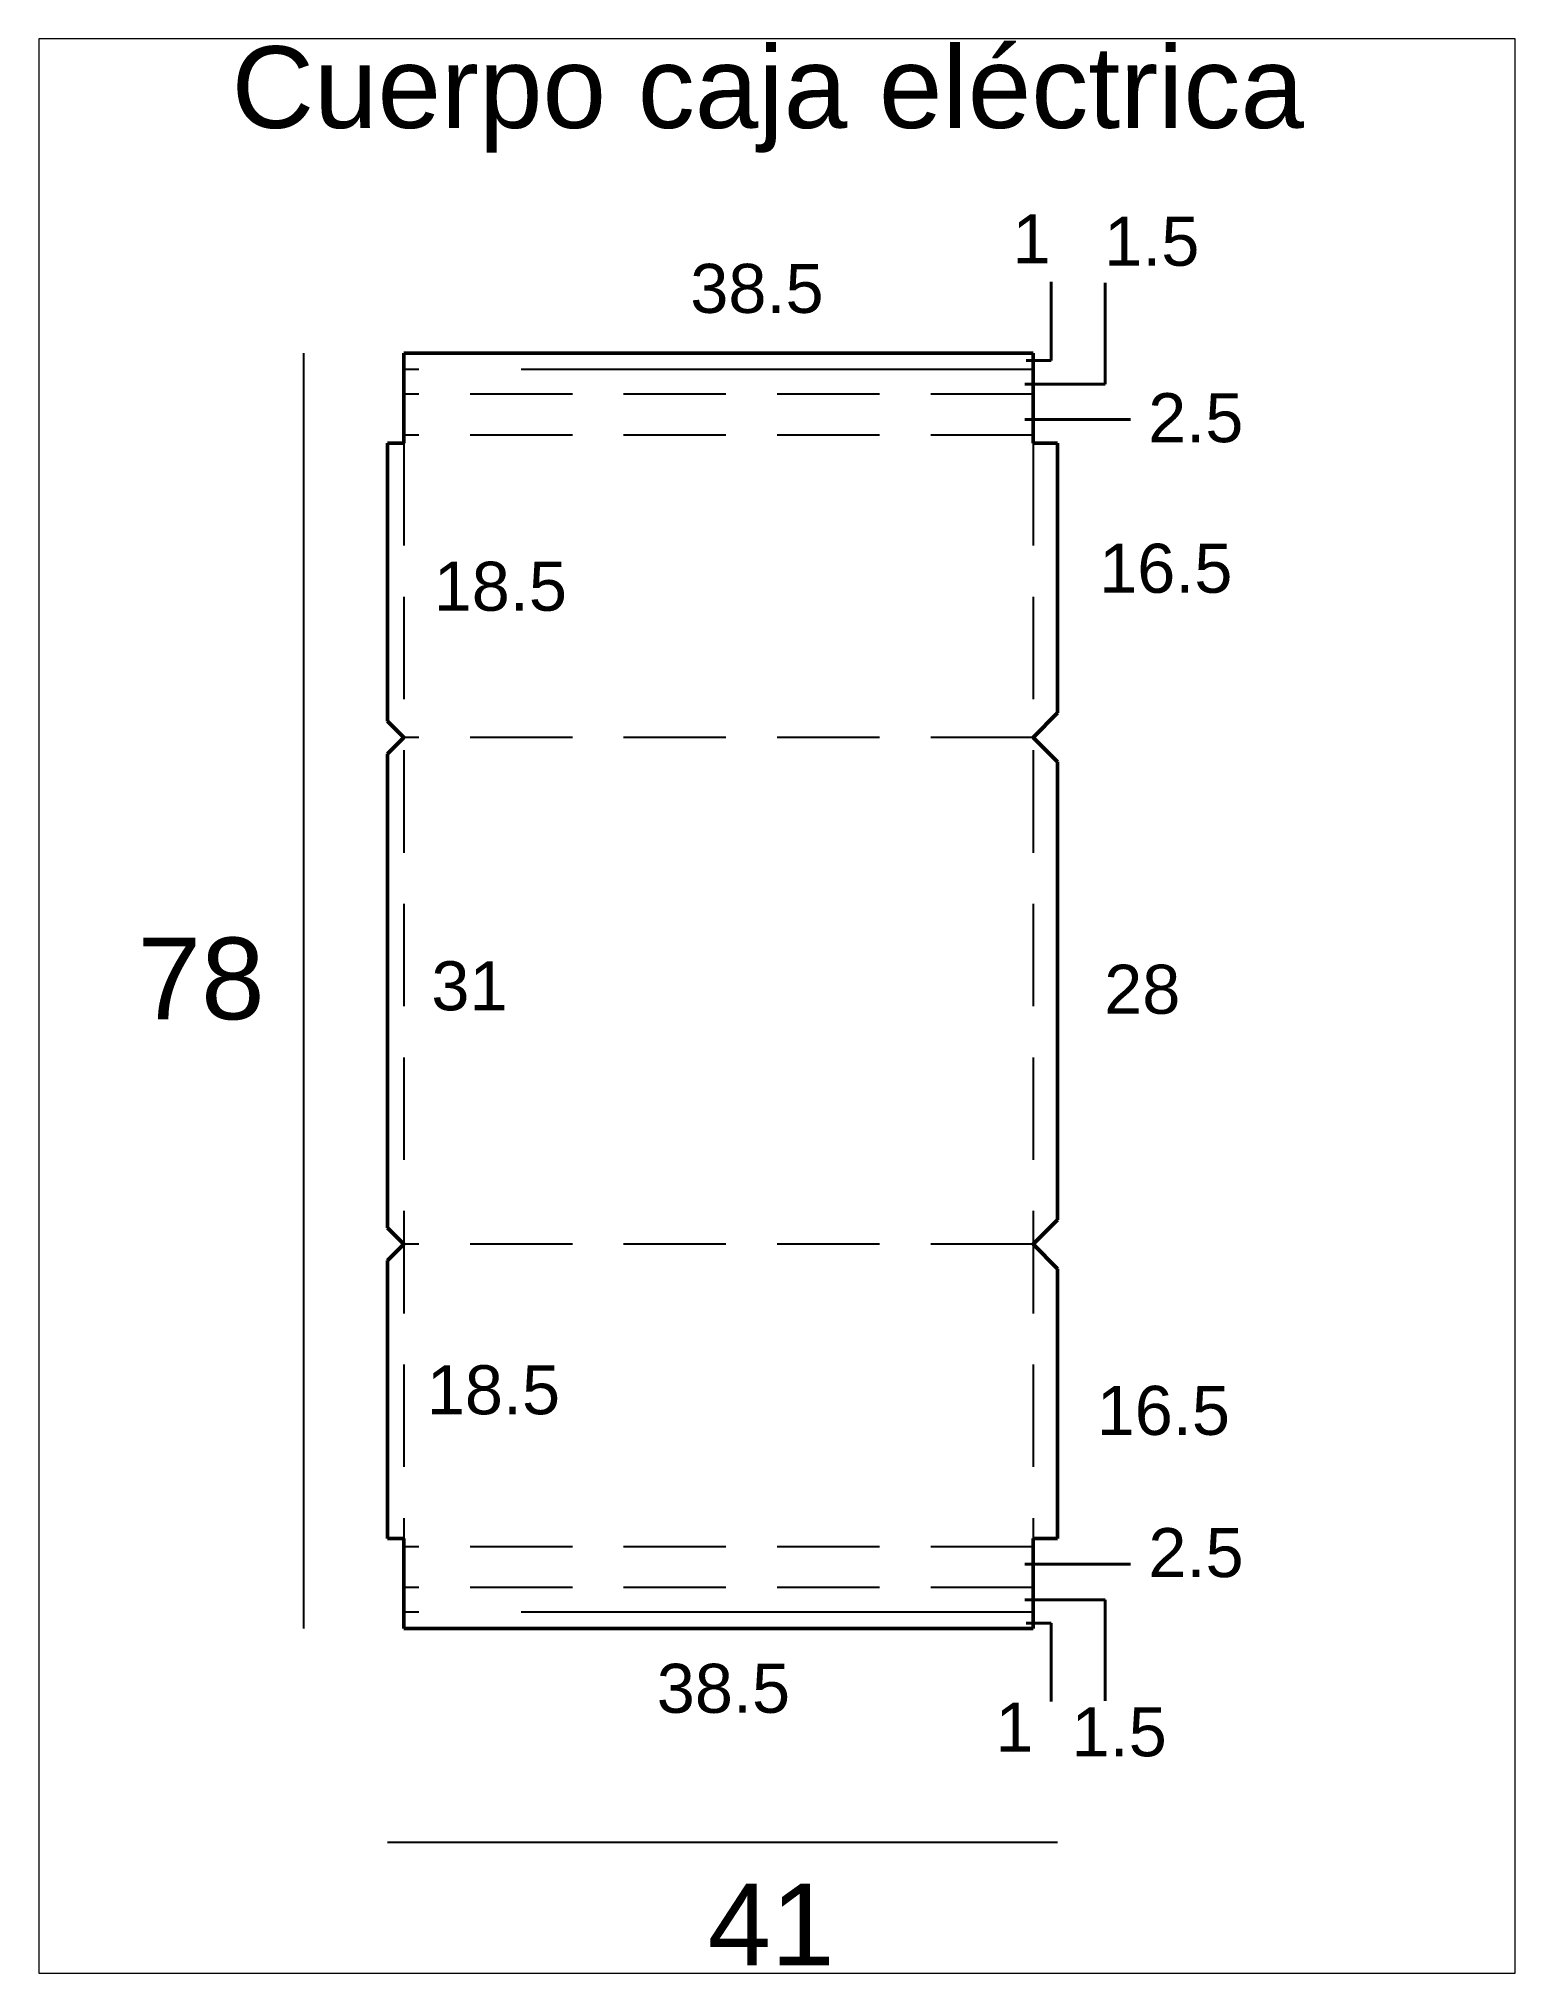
# Paper-space layout 'Layout1' of a CAD drawing. Header units: millimetres. Extents: x 0 to 203, y 0 to 267.
# The model-space entities are those that its viewports show. They can reach past a viewport. Long polylines and large blocks are cut down to what shows.
import ezdxf

# ---------------------------------------------------------------- set-up
doc = ezdxf.new("R2010")
doc.units = ezdxf.units.MM
doc.header["$LTSCALE"] = 0.25
doc.linetypes.add('CENTERX2', pattern=[101.6, 63.5, -12.7, 12.7, -12.7])
doc.linetypes.add('DASHED', pattern=[19.05, 12.7, -6.35])
doc.styles.get("Standard").update_dxf_attribs({"font": 'arial.ttf'})

msp = doc.modelspace()

# ---------------------------------------------------------------- linework, layer by layer
at = {"lineweight": 40}
for p, q in [((2256.9, 2102.6), (2256.9, 2150.6)), ((2290, 2088.2), (2290, 2150.1)), ((2241.5, 2102.6), (2256.9, 2102.6)), ((2240.7, 2088.2), (2290, 2088.2)), ((2240.7, 2066.5), (2305.4, 2066.5)), ((2240.7, 1366.4), (2305.4, 1366.4)), ((2240.7, 1344.6), (2290, 1344.6)), ((2290, 1344.6), (2290, 1282.8)), ((2241.5, 1330.3), (2256.9, 1330.3)), ((2256.9, 1330.3), (2256.9, 1282.3))]:
    msp.add_line(p, q, dxfattribs=at)
for p, q in [((1799.5, 2107), (1799.5, 1327)), ((1850.8, 1196.2), (2260.8, 1196.2))]:
    msp.add_line(p, q)
at = {"lineweight": 50}
for p, q in [((1860.8, 2107), (1860.8, 2052)), ((2245.8, 2107), (2245.8, 2052)), ((1850.8, 2052), (1860.8, 2052)), ((2260.8, 2052), (2245.8, 2052)), ((1860.8, 1872), (1850.8, 1882)), ((2245.8, 1872), (2260.8, 1887)), ((1850.8, 1862), (1860.8, 1872)), ((2260.8, 1857), (2245.8, 1872)), ((2245.8, 1562), (2260.8, 1577)), ((1860.8, 1562), (1850.8, 1572)), ((1850.8, 1552), (1860.8, 1562)), ((2260.8, 1547), (2245.8, 1562)), ((1850.8, 1382), (1860.8, 1382)), ((1860.8, 1327), (1860.8, 1382)), ((2260.8, 1382), (2245.8, 1382)), ((2245.8, 1382), (2245.8, 1327))]:
    msp.add_line(p, q, dxfattribs=at)
at = {"linetype": 'CENTERX2'}
for p, q in [((2245.8, 2097), (1860.8, 2097)), ((2245.8, 1337), (1860.8, 1337))]:
    msp.add_line(p, q, dxfattribs=at)
at = {"linetype": 'DASHED'}
for p, q in [((2245.8, 2082), (1860.8, 2082)), ((2245.8, 2057), (1860.8, 2057)), ((1860.8, 2052), (1860.8, 1382)), ((2245.8, 2052), (2245.8, 1382)), ((2245.8, 1872), (1860.8, 1872)), ((2245.8, 1562), (1860.8, 1562)), ((2245.8, 1377), (1860.8, 1377)), ((2245.8, 1352), (1860.8, 1352))]:
    msp.add_line(p, q, dxfattribs=at)
at = {"lineweight": 50}
for points in [[(2245.8, 2107), (1860.8, 2107)], [(1850.8, 2052), (1850.8, 1882)], [(2260.8, 1887), (2260.8, 2052)], [(1850.8, 1862), (1850.8, 1572)], [(2260.8, 1577), (2260.8, 1857)], [(1850.8, 1552), (1850.8, 1382)], [(2260.8, 1382), (2260.8, 1547)], [(1860.8, 1327), (2245.8, 1327)]]:
    msp.add_lwpolyline(points, dxfattribs=at)

# ---------------------------------------------------------------- texts
for s, width, insert, char_height, attachment_point in [('Cuerpo caja eléctrica', 724.823, (1755.5, 2294.8), 50, 1), ('1', 53.925, (2233.2, 2192), 30, 1), ('1.5', 50.103, (2289.3, 2190.5), 30, 1), ('38.5', 43.826, (2036.1, 2161.7), 30, 1), ('2.5', 19.532, (2316.2, 2082.6), 30, 1), ('16.5', 57.118, (2286.2, 1990.5), 30, 1), ('18.5', 94.025, (1879.1, 1979.5), 30, 1), ('78', 506.881, (1698, 1749.6), 50, 1), ('31', 114.922, (1877.7, 1735.1), 30, 1), ('28', 101.907, (2289.3, 1733), 30, 1), ('18.5', 94.025, (1874.9, 1488), 30, 1), ('16.5', 58.311, (2284.7, 1475.4), 30, 1), ('2.5', 19.532, (2374.6, 1388.4), 30, 3), ('38.5', 43.826, (2015.6, 1305.4), 30, 1), ('1', 53.925, (2246, 1281.6), 30, 3), ('1.5', 50.103, (2327.6, 1278.8), 30, 3), ('41', 142.202, (2046.7, 1170.9), 50, 1)]:
    msp.add_mtext_dynamic_manual_height_columns(s, width=width, gutter_width=12.5, heights=[0], dxfattribs=dict(insert=insert, char_height=char_height, attachment_point=attachment_point))

psp = doc.layouts.get("Layout1")

# ---------------------------------------------------------------- viewports
at = {"layer": '0', "view_target_point": (779.73, 2060.04)}
psp.add_viewport(center=(101.25, 133.7), size=(203.41, 266.466), view_center_point=(1309.43, -352.3), view_height=1183.359, dxfattribs=at)

doc.saveas('drawing.dxf')
